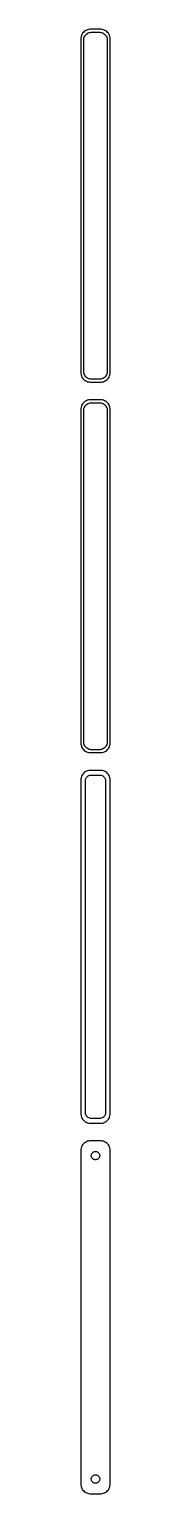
# Model space of a CAD drawing. Header units: metres. Extents: x -8 to 8, y 666 to 1413.
import ezdxf

# ---------------------------------------------------------------- set-up
doc = ezdxf.new("R2010")
doc.units = ezdxf.units.M

msp = doc.modelspace()

# ---------------------------------------------------------------- linework, layer by layer
for p, q in [((-5.68712, 1411.85), (-6.14484, 1411.42)), ((-5.17912, 1412.22), (-5.68712, 1411.85)), ((-4.62889, 1412.52), (-5.17912, 1412.22)), ((-4.04507, 1412.76), (-4.62889, 1412.52)), ((-3.4369, 1412.91), (-4.04507, 1412.76)), ((-2.81395, 1412.99), (-3.4369, 1412.91)), ((2.81395, 1412.99), (-2.81395, 1412.99)), ((3.4369, 1412.91), (2.81395, 1412.99)), ((4.04507, 1412.76), (3.4369, 1412.91)), ((4.62889, 1412.52), (4.04507, 1412.76)), ((5.17912, 1412.22), (4.62889, 1412.52)), ((5.68712, 1411.85), (5.17912, 1412.22)), ((6.14484, 1411.42), (5.68712, 1411.85)), ((-7.46057, 1408.63), (-7.5, 1408)), ((-7.5, 1408), (-7.5, 1238)), ((-7.34291, 1409.24), (-7.46057, 1408.63)), ((-7.14888, 1409.84), (-7.34291, 1409.24)), ((-6.88153, 1410.41), (-7.14888, 1409.84)), ((-6.54507, 1410.94), (-6.88153, 1410.41)), ((-6.14484, 1411.42), (-6.54507, 1410.94)), ((-6, 1407.5), (-5.96844, 1408)), ((-6, 1238.5), (-6, 1407.5)), ((-5.96844, 1408), (-5.87433, 1408.49)), ((-5.87433, 1408.49), (-5.7191, 1408.97)), ((-5.7191, 1408.97), (-5.50522, 1409.43)), ((-5.50522, 1409.43), (-5.23605, 1409.85)), ((-5.23605, 1409.85), (-4.91586, 1410.24)), ((-4.91586, 1410.24), (-4.54968, 1410.58)), ((-4.54968, 1410.58), (-4.1433, 1410.88)), ((-4.1433, 1410.88), (-3.70311, 1411.12)), ((-3.70311, 1411.12), (-3.23605, 1411.3)), ((-3.23605, 1411.3), (-2.74951, 1411.43)), ((-2.74951, 1411.43), (-2.25116, 1411.49)), ((-2.25116, 1411.49), (2.25116, 1411.49)), ((2.25116, 1411.49), (2.74951, 1411.43)), ((2.74951, 1411.43), (3.23605, 1411.3)), ((3.23605, 1411.3), (3.70311, 1411.12)), ((3.70311, 1411.12), (4.1433, 1410.88)), ((4.1433, 1410.88), (4.54968, 1410.58)), ((4.54968, 1410.58), (4.91586, 1410.24)), ((4.91586, 1410.24), (5.23605, 1409.85)), ((5.23605, 1409.85), (5.50522, 1409.43)), ((5.50522, 1409.43), (5.7191, 1408.97)), ((5.7191, 1408.97), (5.87433, 1408.49)), ((5.87433, 1408.49), (5.96844, 1408)), ((5.96844, 1408), (6, 1407.5)), ((6, 1407.5), (6, 1238.5)), ((6.54507, 1410.94), (6.14484, 1411.42)), ((6.88153, 1410.41), (6.54507, 1410.94)), ((7.14888, 1409.84), (6.88153, 1410.41)), ((7.34291, 1409.24), (7.14888, 1409.84)), ((7.46057, 1408.63), (7.34291, 1409.24)), ((7.5, 1408), (7.46057, 1408.63)), ((7.5, 1238), (7.5, 1408)), ((-7.5, 1238), (-7.46057, 1237.37)), ((-7.46057, 1237.37), (-7.34291, 1236.76)), ((-7.34291, 1236.76), (-7.14888, 1236.16)), ((-7.14888, 1236.16), (-6.88153, 1235.59)), ((-6.88153, 1235.59), (-6.54507, 1235.06)), ((-6.54507, 1235.06), (-6.14484, 1234.58)), ((-6.14484, 1234.58), (-5.68712, 1234.15)), ((-5.96844, 1238), (-6, 1238.5)), ((-5.87433, 1237.51), (-5.96844, 1238)), ((-5.7191, 1237.03), (-5.87433, 1237.51)), ((-5.50522, 1236.57), (-5.7191, 1237.03)), ((-5.68712, 1234.15), (-5.17912, 1233.78)), ((-5.23605, 1236.15), (-5.50522, 1236.57)), ((-4.91586, 1235.76), (-5.23605, 1236.15)), ((-5.17912, 1233.78), (-4.62889, 1233.48)), ((-4.54968, 1235.42), (-4.91586, 1235.76)), ((-4.62889, 1233.48), (-4.04507, 1233.24)), ((-4.1433, 1235.12), (-4.54968, 1235.42)), ((-3.70311, 1234.88), (-4.1433, 1235.12)), ((-4.04507, 1233.24), (-3.4369, 1233.09)), ((-3.23605, 1234.7), (-3.70311, 1234.88)), ((-3.4369, 1233.09), (-2.81395, 1233.01)), ((-2.74951, 1234.57), (-3.23605, 1234.7)), ((-2.81395, 1233.01), (2.81395, 1233.01)), ((-2.25116, 1234.51), (-2.74951, 1234.57)), ((2.25116, 1234.51), (-2.25116, 1234.51)), ((2.74951, 1234.57), (2.25116, 1234.51)), ((3.23605, 1234.7), (2.74951, 1234.57)), ((2.81395, 1233.01), (3.4369, 1233.09)), ((3.70311, 1234.88), (3.23605, 1234.7)), ((3.4369, 1233.09), (4.04507, 1233.24)), ((4.1433, 1235.12), (3.70311, 1234.88)), ((4.04507, 1233.24), (4.62889, 1233.48)), ((4.54968, 1235.42), (4.1433, 1235.12)), ((4.91586, 1235.76), (4.54968, 1235.42)), ((4.62889, 1233.48), (5.17912, 1233.78)), ((5.23605, 1236.15), (4.91586, 1235.76)), ((5.17912, 1233.78), (5.68712, 1234.15)), ((5.50522, 1236.57), (5.23605, 1236.15)), ((5.7191, 1237.03), (5.50522, 1236.57)), ((5.68712, 1234.15), (6.14484, 1234.58)), ((5.87433, 1237.51), (5.7191, 1237.03)), ((5.96844, 1238), (5.87433, 1237.51)), ((6, 1238.5), (5.96844, 1238)), ((6.14484, 1234.58), (6.54507, 1235.06)), ((6.54507, 1235.06), (6.88153, 1235.59)), ((6.88153, 1235.59), (7.14888, 1236.16)), ((7.14888, 1236.16), (7.34291, 1236.76)), ((7.34291, 1236.76), (7.46057, 1237.37)), ((7.46057, 1237.37), (7.5, 1238)), ((-7.46057, 1219.63), (-7.5, 1219)), ((-7.5, 1219), (-7.5, 1049)), ((-7.34291, 1220.24), (-7.46057, 1219.63)), ((-7.14888, 1220.84), (-7.34291, 1220.24)), ((-6.88153, 1221.41), (-7.14888, 1220.84)), ((-6.54507, 1221.94), (-6.88153, 1221.41)), ((-6.14484, 1222.42), (-6.54507, 1221.94)), ((-5.68712, 1222.85), (-6.14484, 1222.42)), ((-6, 1218.5), (-5.96844, 1219)), ((-6, 1049.5), (-6, 1218.5)), ((-5.96844, 1219), (-5.87433, 1219.49)), ((-5.87433, 1219.49), (-5.7191, 1219.97)), ((-5.7191, 1219.97), (-5.50522, 1220.43)), ((-5.17912, 1223.22), (-5.68712, 1222.85)), ((-5.50522, 1220.43), (-5.23605, 1220.85)), ((-5.23605, 1220.85), (-4.91586, 1221.24)), ((-4.62889, 1223.52), (-5.17912, 1223.22)), ((-4.91586, 1221.24), (-4.54968, 1221.58)), ((-4.04507, 1223.76), (-4.62889, 1223.52)), ((-4.54968, 1221.58), (-4.1433, 1221.88)), ((-4.1433, 1221.88), (-3.70311, 1222.12)), ((-3.4369, 1223.91), (-4.04507, 1223.76)), ((-3.70311, 1222.12), (-3.23605, 1222.3)), ((-2.81395, 1223.99), (-3.4369, 1223.91)), ((-3.23605, 1222.3), (-2.74951, 1222.43)), ((2.81395, 1223.99), (-2.81395, 1223.99)), ((-2.74951, 1222.43), (-2.25116, 1222.49)), ((-2.25116, 1222.49), (2.25116, 1222.49)), ((2.25116, 1222.49), (2.74951, 1222.43)), ((2.74951, 1222.43), (3.23605, 1222.3)), ((3.4369, 1223.91), (2.81395, 1223.99)), ((3.23605, 1222.3), (3.70311, 1222.12)), ((4.04507, 1223.76), (3.4369, 1223.91)), ((3.70311, 1222.12), (4.1433, 1221.88)), ((4.62889, 1223.52), (4.04507, 1223.76)), ((4.1433, 1221.88), (4.54968, 1221.58)), ((4.54968, 1221.58), (4.91586, 1221.24)), ((5.17912, 1223.22), (4.62889, 1223.52)), ((4.91586, 1221.24), (5.23605, 1220.85)), ((5.68712, 1222.85), (5.17912, 1223.22)), ((5.23605, 1220.85), (5.50522, 1220.43)), ((5.50522, 1220.43), (5.7191, 1219.97)), ((6.14484, 1222.42), (5.68712, 1222.85)), ((5.7191, 1219.97), (5.87433, 1219.49)), ((5.87433, 1219.49), (5.96844, 1219)), ((5.96844, 1219), (6, 1218.5)), ((6, 1218.5), (6, 1049.5)), ((6.54507, 1221.94), (6.14484, 1222.42)), ((6.88153, 1221.41), (6.54507, 1221.94)), ((7.14888, 1220.84), (6.88153, 1221.41)), ((7.34291, 1220.24), (7.14888, 1220.84)), ((7.46057, 1219.63), (7.34291, 1220.24)), ((7.5, 1219), (7.46057, 1219.63)), ((7.5, 1049), (7.5, 1219)), ((-7.5, 1049), (-7.46057, 1048.37)), ((-7.46057, 1048.37), (-7.34291, 1047.76)), ((-7.34291, 1047.76), (-7.14888, 1047.16)), ((-7.14888, 1047.16), (-6.88153, 1046.59)), ((-6.88153, 1046.59), (-6.54507, 1046.06)), ((-6.54507, 1046.06), (-6.14484, 1045.58)), ((-5.96844, 1049), (-6, 1049.5)), ((-5.87433, 1048.51), (-5.96844, 1049)), ((-5.7191, 1048.03), (-5.87433, 1048.51)), ((-5.50522, 1047.57), (-5.7191, 1048.03)), ((-5.23605, 1047.15), (-5.50522, 1047.57)), ((-4.91586, 1046.76), (-5.23605, 1047.15)), ((-4.54968, 1046.42), (-4.91586, 1046.76)), ((-4.1433, 1046.12), (-4.54968, 1046.42)), ((-3.70311, 1045.88), (-4.1433, 1046.12)), ((-3.23605, 1045.7), (-3.70311, 1045.88)), ((3.70311, 1045.88), (3.23605, 1045.7)), ((4.1433, 1046.12), (3.70311, 1045.88)), ((4.54968, 1046.42), (4.1433, 1046.12)), ((4.91586, 1046.76), (4.54968, 1046.42)), ((5.23605, 1047.15), (4.91586, 1046.76)), ((5.50522, 1047.57), (5.23605, 1047.15)), ((5.7191, 1048.03), (5.50522, 1047.57)), ((5.87433, 1048.51), (5.7191, 1048.03)), ((5.96844, 1049), (5.87433, 1048.51)), ((6, 1049.5), (5.96844, 1049)), ((6.14484, 1045.58), (6.54507, 1046.06)), ((6.54507, 1046.06), (6.88153, 1046.59)), ((6.88153, 1046.59), (7.14888, 1047.16)), ((7.14888, 1047.16), (7.34291, 1047.76)), ((7.34291, 1047.76), (7.46057, 1048.37)), ((7.46057, 1048.37), (7.5, 1049)), ((-6.14484, 1045.58), (-5.68712, 1045.15)), ((-5.68712, 1045.15), (-5.17912, 1044.78)), ((-5.17912, 1044.78), (-4.62889, 1044.48)), ((-4.62889, 1044.48), (-4.04507, 1044.24)), ((-4.04507, 1044.24), (-3.4369, 1044.09)), ((-3.4369, 1044.09), (-2.81395, 1044.01)), ((-2.74951, 1045.57), (-3.23605, 1045.7)), ((-2.81395, 1044.01), (2.81395, 1044.01)), ((-2.25116, 1045.51), (-2.74951, 1045.57)), ((2.25116, 1045.51), (-2.25116, 1045.51)), ((2.74951, 1045.57), (2.25116, 1045.51)), ((3.23605, 1045.7), (2.74951, 1045.57)), ((2.81395, 1044.01), (3.4369, 1044.09)), ((3.4369, 1044.09), (4.04507, 1044.24)), ((4.04507, 1044.24), (4.62889, 1044.48)), ((4.62889, 1044.48), (5.17912, 1044.78)), ((5.17912, 1044.78), (5.68712, 1045.15)), ((5.68712, 1045.15), (6.14484, 1045.58)), ((-7.34291, 1031.24), (-7.46057, 1030.63)), ((-7.14888, 1031.84), (-7.34291, 1031.24)), ((-6.88153, 1032.41), (-7.14888, 1031.84)), ((-6.54507, 1032.94), (-6.88153, 1032.41)), ((-6.14484, 1033.42), (-6.54507, 1032.94)), ((-5.68712, 1033.85), (-6.14484, 1033.42)), ((-5.17912, 1034.22), (-5.68712, 1033.85)), ((-4.62889, 1034.52), (-5.17912, 1034.22)), ((-4.89432, 1030.65), (-4.72786, 1031)), ((-4.72786, 1031), (-4.5184, 1031.33)), ((-4.04507, 1034.76), (-4.62889, 1034.52)), ((-4.5184, 1031.33), (-4.26921, 1031.63)), ((-4.26921, 1031.63), (-3.98424, 1031.9)), ((-3.4369, 1034.91), (-4.04507, 1034.76)), ((-3.98424, 1031.9), (-3.66798, 1032.13)), ((-3.66798, 1032.13), (-3.32541, 1032.32)), ((-2.81395, 1034.99), (-3.4369, 1034.91)), ((-3.32541, 1032.32), (-2.96194, 1032.46)), ((-2.96194, 1032.46), (-2.5833, 1032.56)), ((2.81395, 1034.99), (-2.81395, 1034.99)), ((-2.5833, 1032.56), (-2.19545, 1032.61)), ((-2.19545, 1032.61), (2.19545, 1032.61)), ((2.19545, 1032.61), (2.5833, 1032.56)), ((2.5833, 1032.56), (2.96194, 1032.46)), ((3.4369, 1034.91), (2.81395, 1034.99)), ((2.96194, 1032.46), (3.32541, 1032.32)), ((3.32541, 1032.32), (3.66798, 1032.13)), ((4.04507, 1034.76), (3.4369, 1034.91)), ((3.66798, 1032.13), (3.98424, 1031.9)), ((3.98424, 1031.9), (4.26921, 1031.63)), ((4.62889, 1034.52), (4.04507, 1034.76)), ((4.26921, 1031.63), (4.5184, 1031.33)), ((4.5184, 1031.33), (4.72786, 1031)), ((5.17912, 1034.22), (4.62889, 1034.52)), ((4.72786, 1031), (4.89432, 1030.65)), ((5.68712, 1033.85), (5.17912, 1034.22)), ((6.14484, 1033.42), (5.68712, 1033.85)), ((6.54507, 1032.94), (6.14484, 1033.42)), ((6.88153, 1032.41), (6.54507, 1032.94)), ((7.14888, 1031.84), (6.88153, 1032.41)), ((7.34291, 1031.24), (7.14888, 1031.84)), ((7.46057, 1030.63), (7.34291, 1031.24)), ((-7.46057, 1030.63), (-7.5, 1030)), ((-7.5, 1030), (-7.5, 860)), ((-5.11292, 1029.5), (-5.08836, 1029.89)), ((-5.11292, 860.5), (-5.11292, 1029.5)), ((-5.08836, 1029.89), (-5.01512, 1030.27)), ((-5.01512, 1030.27), (-4.89432, 1030.65)), ((4.89432, 1030.65), (5.01512, 1030.27)), ((5.01512, 1030.27), (5.08836, 1029.89)), ((5.08836, 1029.89), (5.11292, 1029.5)), ((5.11292, 1029.5), (5.11292, 860.5)), ((7.5, 1030), (7.46057, 1030.63)), ((7.5, 860), (7.5, 1030)), ((-7.5, 860), (-7.46057, 859.373)), ((-7.46057, 859.373), (-7.34291, 858.757)), ((-5.08836, 860.11), (-5.11292, 860.5)), ((-5.01512, 859.726), (-5.08836, 860.11)), ((-4.89432, 859.354), (-5.01512, 859.726)), ((-4.72786, 859), (-4.89432, 859.354)), ((4.89432, 859.354), (4.72786, 859)), ((5.01512, 859.726), (4.89432, 859.354)), ((5.08836, 860.11), (5.01512, 859.726)), ((5.11292, 860.5), (5.08836, 860.11)), ((7.34291, 858.757), (7.46057, 859.373)), ((7.46057, 859.373), (7.5, 860)), ((-7.34291, 858.757), (-7.14888, 858.159)), ((-7.14888, 858.159), (-6.88153, 857.591)), ((-6.88153, 857.591), (-6.54507, 857.061)), ((-6.54507, 857.061), (-6.14484, 856.577)), ((-6.14484, 856.577), (-5.68712, 856.147)), ((-5.68712, 856.147), (-5.17912, 855.778)), ((-5.17912, 855.778), (-4.62889, 855.476)), ((-4.5184, 858.67), (-4.72786, 859)), ((-4.62889, 855.476), (-4.04507, 855.245)), ((-4.26921, 858.369), (-4.5184, 858.67)), ((-3.98424, 858.101), (-4.26921, 858.369)), ((-4.04507, 855.245), (-3.4369, 855.089)), ((-3.66798, 857.872), (-3.98424, 858.101)), ((-3.32541, 857.683), (-3.66798, 857.872)), ((-3.4369, 855.089), (-2.81395, 855.01)), ((-2.96194, 857.539), (-3.32541, 857.683)), ((-2.5833, 857.442), (-2.96194, 857.539)), ((-2.81395, 855.01), (2.81395, 855.01)), ((-2.19545, 857.393), (-2.5833, 857.442)), ((2.19545, 857.393), (-2.19545, 857.393)), ((2.5833, 857.442), (2.19545, 857.393)), ((2.96194, 857.539), (2.5833, 857.442)), ((2.81395, 855.01), (3.4369, 855.089)), ((3.32541, 857.683), (2.96194, 857.539)), ((3.66798, 857.872), (3.32541, 857.683)), ((3.4369, 855.089), (4.04507, 855.245)), ((3.98424, 858.101), (3.66798, 857.872)), ((4.26921, 858.369), (3.98424, 858.101)), ((4.04507, 855.245), (4.62889, 855.476)), ((4.5184, 858.67), (4.26921, 858.369)), ((4.72786, 859), (4.5184, 858.67)), ((4.62889, 855.476), (5.17912, 855.778)), ((5.17912, 855.778), (5.68712, 856.147)), ((5.68712, 856.147), (6.14484, 856.577)), ((6.14484, 856.577), (6.54507, 857.061)), ((6.54507, 857.061), (6.88153, 857.591)), ((6.88153, 857.591), (7.14888, 858.159)), ((7.14888, 858.159), (7.34291, 858.757)), ((-6.14484, 844.423), (-6.54507, 843.939)), ((-5.68712, 844.853), (-6.14484, 844.423)), ((-5.17912, 845.222), (-5.68712, 844.853)), ((-4.62889, 845.524), (-5.17912, 845.222)), ((-4.04507, 845.755), (-4.62889, 845.524)), ((-3.4369, 845.911), (-4.04507, 845.755)), ((-2.81395, 845.99), (-3.4369, 845.911)), ((2.81395, 845.99), (-2.81395, 845.99)), ((3.4369, 845.911), (2.81395, 845.99)), ((4.04507, 845.755), (3.4369, 845.911)), ((4.62889, 845.524), (4.04507, 845.755)), ((5.17912, 845.222), (4.62889, 845.524)), ((5.68712, 844.853), (5.17912, 845.222)), ((6.14484, 844.423), (5.68712, 844.853)), ((6.54507, 843.939), (6.14484, 844.423)), ((-7.46057, 841.627), (-7.5, 841)), ((-7.5, 841), (-7.5, 671)), ((-7.34291, 842.243), (-7.46057, 841.627)), ((-7.14888, 842.841), (-7.34291, 842.243)), ((-6.88153, 843.409), (-7.14888, 842.841)), ((-6.54507, 843.939), (-6.88153, 843.409)), ((-2.13528, 838.5), (-2.11845, 838.768)), ((-2.11845, 838.232), (-2.13528, 838.5)), ((-2.11845, 838.768), (-2.06821, 839.031)), ((-2.06821, 837.969), (-2.11845, 838.232)), ((-2.06821, 839.031), (-1.98534, 839.286)), ((-1.98534, 837.714), (-2.06821, 837.969)), ((-1.98534, 839.286), (-1.87117, 839.529)), ((-1.87117, 837.471), (-1.98534, 837.714)), ((-1.87117, 839.529), (-1.72748, 839.755)), ((-1.72748, 837.245), (-1.87117, 837.471)), ((-1.72748, 839.755), (-1.55655, 839.962)), ((-1.55655, 837.038), (-1.72748, 837.245)), ((-1.55655, 839.962), (-1.36108, 840.145)), ((-1.36108, 836.855), (-1.55655, 837.038)), ((-1.36108, 840.145), (-1.14413, 840.303)), ((-1.14413, 836.697), (-1.36108, 836.855)), ((-1.14413, 840.303), (-0.909149, 840.432)), ((-0.909149, 836.568), (-1.14413, 836.697)), ((-0.909149, 840.432), (-0.659836, 840.531)), ((-0.659836, 840.531), (-0.400101, 840.597)), ((-0.400101, 840.597), (-0.134064, 840.631)), ((-0.134064, 840.631), (0.134064, 840.631)), ((0.134064, 840.631), (0.400101, 840.597)), ((0.400101, 840.597), (0.659836, 840.531)), ((0.659836, 840.531), (0.909149, 840.432)), ((0.909149, 840.432), (1.14413, 840.303)), ((1.14413, 836.697), (0.909149, 836.568)), ((1.14413, 840.303), (1.36108, 840.145)), ((1.36108, 836.855), (1.14413, 836.697)), ((1.36108, 840.145), (1.55655, 839.962)), ((1.55655, 837.038), (1.36108, 836.855)), ((1.55655, 839.962), (1.72748, 839.755)), ((1.72748, 837.245), (1.55655, 837.038)), ((1.72748, 839.755), (1.87117, 839.529)), ((1.87117, 837.471), (1.72748, 837.245)), ((1.87117, 839.529), (1.98534, 839.286)), ((1.98534, 837.714), (1.87117, 837.471)), ((1.98534, 839.286), (2.06821, 839.031)), ((2.06821, 837.969), (1.98534, 837.714)), ((2.06821, 839.031), (2.11845, 838.768)), ((2.11845, 838.232), (2.06821, 837.969)), ((2.11845, 838.768), (2.13528, 838.5)), ((2.13528, 838.5), (2.11845, 838.232)), ((6.88153, 843.409), (6.54507, 843.939)), ((7.14888, 842.841), (6.88153, 843.409)), ((7.34291, 842.243), (7.14888, 842.841)), ((7.46057, 841.627), (7.34291, 842.243)), ((7.5, 841), (7.46057, 841.627)), ((7.5, 671), (7.5, 841)), ((-0.659836, 836.469), (-0.909149, 836.568)), ((-0.400101, 836.403), (-0.659836, 836.469)), ((-0.134064, 836.369), (-0.400101, 836.403)), ((0.134064, 836.369), (-0.134064, 836.369)), ((0.400101, 836.403), (0.134064, 836.369)), ((0.659836, 836.469), (0.400101, 836.403)), ((0.909149, 836.568), (0.659836, 836.469)), ((-2.13528, 673.5), (-2.11845, 673.768)), ((-2.11845, 673.232), (-2.13528, 673.5)), ((-2.11845, 673.768), (-2.06821, 674.031)), ((-2.06821, 672.969), (-2.11845, 673.232)), ((-2.06821, 674.031), (-1.98534, 674.286)), ((-1.98534, 672.714), (-2.06821, 672.969)), ((-1.98534, 674.286), (-1.87117, 674.529)), ((-1.87117, 672.471), (-1.98534, 672.714)), ((-1.87117, 674.529), (-1.72748, 674.755)), ((-1.72748, 672.245), (-1.87117, 672.471)), ((-1.72748, 674.755), (-1.55655, 674.962)), ((-1.55655, 674.962), (-1.36108, 675.145)), ((-1.36108, 675.145), (-1.14413, 675.303)), ((-1.14413, 675.303), (-0.909149, 675.432)), ((-0.909149, 675.432), (-0.659836, 675.531)), ((-0.659836, 675.531), (-0.400101, 675.597)), ((-0.400101, 675.597), (-0.134064, 675.631)), ((-0.134064, 675.631), (0.134064, 675.631)), ((0.134064, 675.631), (0.400101, 675.597)), ((0.400101, 675.597), (0.659836, 675.531)), ((0.659836, 675.531), (0.909149, 675.432)), ((0.909149, 675.432), (1.14413, 675.303)), ((1.14413, 675.303), (1.36108, 675.145)), ((1.36108, 675.145), (1.55655, 674.962)), ((1.55655, 674.962), (1.72748, 674.755)), ((1.72748, 674.755), (1.87117, 674.529)), ((1.87117, 672.471), (1.72748, 672.245)), ((1.87117, 674.529), (1.98534, 674.286)), ((1.98534, 672.714), (1.87117, 672.471)), ((1.98534, 674.286), (2.06821, 674.031)), ((2.06821, 672.969), (1.98534, 672.714)), ((2.06821, 674.031), (2.11845, 673.768)), ((2.11845, 673.232), (2.06821, 672.969)), ((2.11845, 673.768), (2.13528, 673.5)), ((2.13528, 673.5), (2.11845, 673.232)), ((-7.5, 671), (-7.46057, 670.373)), ((-7.46057, 670.373), (-7.34291, 669.757)), ((-7.34291, 669.757), (-7.14888, 669.159)), ((-7.14888, 669.159), (-6.88153, 668.591)), ((-6.88153, 668.591), (-6.54507, 668.061)), ((-6.54507, 668.061), (-6.14484, 667.577)), ((-6.14484, 667.577), (-5.68712, 667.147)), ((-5.68712, 667.147), (-5.17912, 666.778)), ((-5.17912, 666.778), (-4.62889, 666.476)), ((-4.62889, 666.476), (-4.04507, 666.245)), ((-4.04507, 666.245), (-3.4369, 666.089)), ((-3.4369, 666.089), (-2.81395, 666.01)), ((-2.81395, 666.01), (2.81395, 666.01)), ((-1.55655, 672.038), (-1.72748, 672.245)), ((-1.36108, 671.855), (-1.55655, 672.038)), ((-1.14413, 671.697), (-1.36108, 671.855)), ((-0.909149, 671.568), (-1.14413, 671.697)), ((-0.659836, 671.469), (-0.909149, 671.568)), ((-0.400101, 671.403), (-0.659836, 671.469)), ((-0.134064, 671.369), (-0.400101, 671.403)), ((0.134064, 671.369), (-0.134064, 671.369)), ((0.400101, 671.403), (0.134064, 671.369)), ((0.659836, 671.469), (0.400101, 671.403)), ((0.909149, 671.568), (0.659836, 671.469)), ((1.14413, 671.697), (0.909149, 671.568)), ((1.36108, 671.855), (1.14413, 671.697)), ((1.55655, 672.038), (1.36108, 671.855)), ((1.72748, 672.245), (1.55655, 672.038)), ((2.81395, 666.01), (3.4369, 666.089)), ((3.4369, 666.089), (4.04507, 666.245)), ((4.04507, 666.245), (4.62889, 666.476)), ((4.62889, 666.476), (5.17912, 666.778)), ((5.17912, 666.778), (5.68712, 667.147)), ((5.68712, 667.147), (6.14484, 667.577)), ((6.14484, 667.577), (6.54507, 668.061)), ((6.54507, 668.061), (6.88153, 668.591)), ((6.88153, 668.591), (7.14888, 669.159)), ((7.14888, 669.159), (7.34291, 669.757)), ((7.34291, 669.757), (7.46057, 670.373)), ((7.46057, 670.373), (7.5, 671))]:
    msp.add_line(p, q)

doc.saveas('drawing.dxf')
